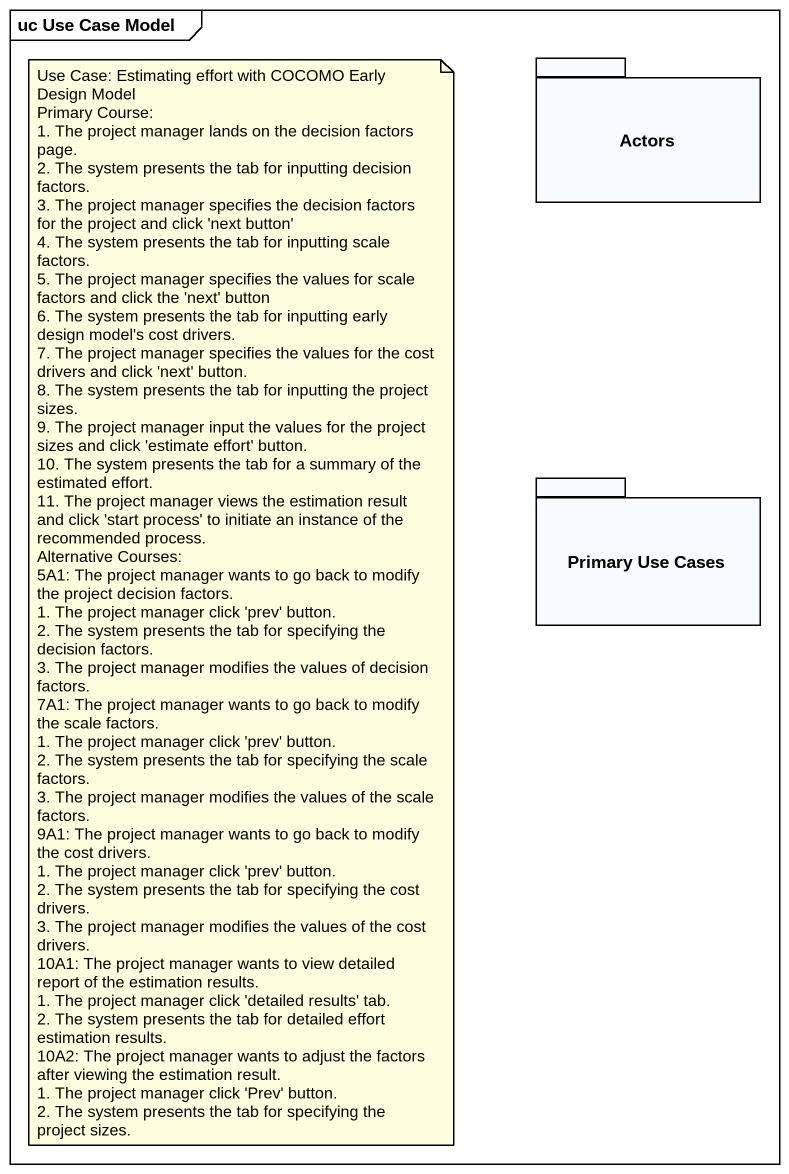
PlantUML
@startuml
mainframe uc Use Case Model
package Actors {
}
package "Primary Use Cases" as Primary_Use_Cases {
}
note as N1
  Use Case: Estimating effort with COCOMO Early Design Model
  Primary Course:
  1. The project manager lands on the decision factors page.
  2. The system presents the tab for inputting decision factors.
  3. The project manager specifies the decision factors for the project and click 'next button'
  4. The system presents the tab for inputting scale factors.
  5. The project manager specifies the values for scale factors and click the 'next' button
  6. The system presents the tab for inputting early design model's cost drivers.
  7. The project manager specifies the values for the cost drivers and click 'next' button.
  8. The system presents the tab for inputting the project sizes.
  9. The project manager input the values for the project sizes and click 'estimate effort' button.
  10. The system presents the tab for a summary of the estimated effort.
  11. The project manager views the estimation result and click 'start process' to initiate an instance of the recommended process.
  Alternative Courses:
  5A1: The project manager wants to go back to modify the project decision factors.
  1. The project manager click 'prev' button.
  2. The system presents the tab for specifying the decision factors.
  3. The project manager modifies the values of decision factors.
  7A1: The project manager wants to go back to modify the scale factors.
  1. The project manager click 'prev' button.
  2. The system presents the tab for specifying the scale factors.
  3. The project manager modifies the values of the scale factors.
  9A1: The project manager wants to go back to modify the cost drivers.
  1. The project manager click 'prev' button.
  2. The system presents the tab for specifying the cost drivers.
  3. The project manager modifies the values of the cost drivers.
  10A1: The project manager wants to view detailed report of the estimation results.
  1. The project manager click 'detailed results' tab.
  2. The system presents the tab for detailed effort estimation results.
  10A2: The project manager wants to adjust the factors after viewing the estimation result.
  1. The project manager click 'Prev' button.
  2. The system presents the tab for specifying the project sizes.
end note
@enduml
